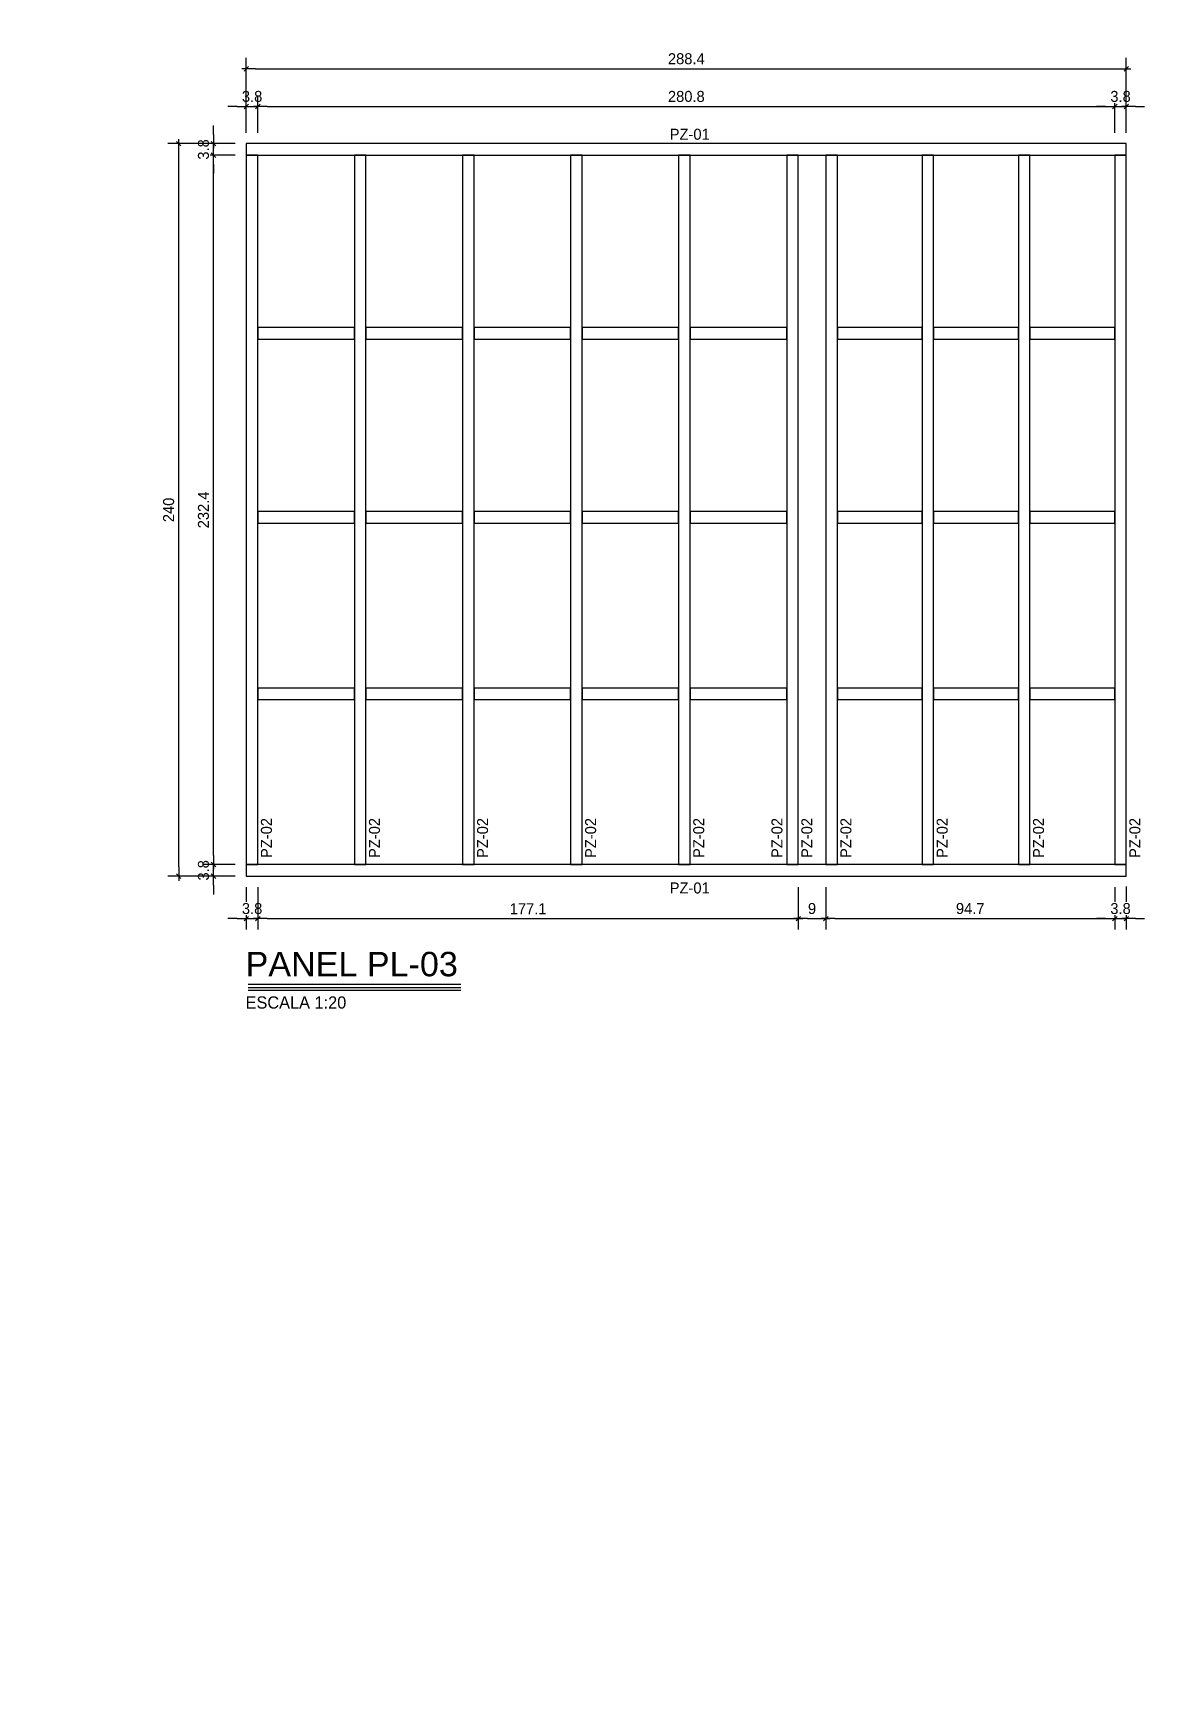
# Model space of a CAD drawing. Header units: millimetres. Extents: x 19458 to 19801, y 4351 to 4752.
# Drawn here: x 19512.06 to 19515.76, y 4502.36 to 4507.75 of the extents above; entities that cross this region are included whole.
import ezdxf
from ezdxf.enums import TextEntityAlignment as Align

# ---------------------------------------------------------------- set-up
doc = ezdxf.new("R2010")
doc.units = ezdxf.units.MM
for name, color, linetype in [('0 @ 0.2', 7, 'Continuous'), ('cotas', 1, 'Continuous'), ('cotas @ 400', 1, 'Continuous'), ('cotas @ 500', 1, 'Continuous'), ('PANELES PARED', 2, 'Continuous'), ('TEXTO @ 0.2', 2, 'Continuous'), ('TEXTOS TITULOS @ 0.2', 3, 'Continuous')]:
    doc.layers.add(name, color=color, linetype=linetype)
doc.styles.add('century gothic', font='GOTHIC.TTF')
doc.styles.add('COTAS SMC', font='GOTHIC.TTF')
doc.styles.add('NOTAS', font='GOTHIC.TTF')
doc.styles.add('SMCtitulos', font='sanss___.ttf')
doc.dimstyles.new('ANOTATIVE 100 SMCONSTRUCCIONES', dxfattribs={"dimscale": 0, "dimtxt": 0.18, "dimasz": 0.15, "dimexe": 0.18, "dimexo": 0.09, "dimgap": 0.1, "dimtad": 1, "dimzin": 0, "dimdsep": 46, "dimtxsty": 'century gothic', "dimblk1": 'FLECHA1', "dimblk2": 'FLECHA1', "dimsah": 1, "dimcen": 0.18, "dimdle": 0.075, "dimclrd": 1, "dimclre": 1, "dimclrt": 2, "dimaunit": 1, "dimadec": 0, "dimazin": 0, "dimtfac": 0.75, "dimtix": 1, "dimtmove": 2, "dimatfit": 3, "dimfxl": 0.09, "dimtvp": 1.5, "dimtfill": 1, "dimtolj": 1, "dimtzin": 0, "dimarcsym": 0})
doc.dimstyles.new('ANOTATIVE CM SMCONSTRUCCIONES', dxfattribs={"dimscale": 0, "dimtxt": 0.18, "dimasz": 0.15, "dimexe": 0.18, "dimexo": 0.18, "dimgap": 0.07, "dimtad": 1, "dimdec": 1, "dimlfac": 100, "dimdsep": 46, "dimtxsty": 'century gothic', "dimblk1": 'FLECHA1', "dimblk2": 'FLECHA1', "dimsah": 1, "dimcen": 0.18, "dimdle": 0.075, "dimclrd": 1, "dimclre": 1, "dimclrt": 2, "dimaunit": 1, "dimadec": 0, "dimazin": 2, "dimtfac": 0.75, "dimtdec": 1, "dimtix": 1, "dimtmove": 2, "dimatfit": 3, "dimfxl": 0.09, "dimtvp": 1.5, "dimtfill": 1, "dimtolj": 1, "dimtzin": 0, "dimarcsym": 0})
doc.dimstyles.new('PIES SMCONSTRUCCIONES', dxfattribs={"dimscale": 0, "dimtxt": 0.18, "dimasz": 0.2, "dimexe": 0.18, "dimexo": 0, "dimgap": 0.1, "dimtad": 1, "dimdec": 0, "dimlfac": 39.370079, "dimzin": 0, "dimdsep": 46, "dimlunit": 4, "dimtxsty": 'COTAS SMC', "dimblk1": 'FLECHA1', "dimblk2": 'FLECHA1', "dimsah": 1, "dimcen": 0.2, "dimdle": 0.075, "dimclrd": 1, "dimclre": 1, "dimclrt": 2, "dimaunit": 1, "dimadec": 0, "dimazin": 0, "dimtfac": 0.75, "dimtdec": 0, "dimtix": 1, "dimtmove": 2, "dimatfit": 3, "dimfxl": 0.09, "dimtvp": 1.5, "dimtfill": 1, "dimtolj": 1, "dimtzin": 0, "dimarcsym": 0})

# ---------------------------------------------------------------- blocks, each defined once
blk = doc.blocks.new('FLECHA1')
at = {"color": 4}
blk.add_line((-0.246176, -0.248081), (0.248081, 0.25), dxfattribs=at)
at = {"color": 1}
blk.add_line((-1, 0), (0.496162, 0), dxfattribs=at)
blk = doc.blocks.new('*D1568')
at = {"layer": 'cotas', "color": 1, "lineweight": -2, "transparency": 16777216}
for p, q in [((19614.326, 4625.8448), (19614.326, 4700.8448)), ((19570.9836, 4550.8448), (19524.326, 4550.8448)), ((19614.326, 4548.4298), (19614.326, 4550.8448)), ((19570.5339, 4548.4298), (19524.326, 4548.4298)), ((19614.326, 4473.4298), (19614.326, 4398.4298))]:
    blk.add_line(p, q, dxfattribs=at)
at = {"layer": 'Defpoints', "color": 0, "transparency": 16777216}
for p in [(19614.326, 4550.8448), (19615.9836, 4550.8448), (19615.5339, 4548.4298)]:
    blk.add_point(p, dxfattribs=at)
at = {"layer": 'cotas', "color": 1, "lineweight": -2, "transparency": 16777216, "xscale": 75, "yscale": 75, "zscale": 75}
for p, rotation in [((19614.326, 4550.8448), 270), ((19614.326, 4548.4298), 90)]:
    blk.add_blockref('FLECHA1', p, dxfattribs=dict(at, rotation=rotation))
at = {"layer": 'cotas', "color": 2, "transparency": 16777216, "insert": (19517.3376, 4549.6373), "char_height": 90, "attachment_point": 5, "rotation": 90, "style": 'century gothic', "bg_fill": 3, "box_fill_scale": 1.1, "bg_fill_color": 256, "bg_fill_true_color": 13158600, "bg_fill_transparency": 0}
blk.add_mtext('\\A1;2.42', dxfattribs=at)
blk = doc.blocks.new('*D1620')
at = {"layer": 'cotas', "color": 1, "lineweight": -2, "transparency": 16777216}
for p, q in [((19614.326, 4610.8448), (19614.326, 4670.8448)), ((19579.9836, 4550.8448), (19542.326, 4550.8448)), ((19614.326, 4548.4298), (19614.326, 4550.8448)), ((19579.5339, 4548.4298), (19542.326, 4548.4298)), ((19614.326, 4488.4298), (19614.326, 4428.4298))]:
    blk.add_line(p, q, dxfattribs=at)
at = {"layer": 'Defpoints', "color": 0, "transparency": 16777216}
for p in [(19614.326, 4550.8448), (19615.9836, 4550.8448), (19615.5339, 4548.4298)]:
    blk.add_point(p, dxfattribs=at)
at = {"layer": 'cotas', "color": 1, "lineweight": -2, "transparency": 16777216, "xscale": 60, "yscale": 60, "zscale": 60}
for p, rotation in [((19614.326, 4550.8448), 270), ((19614.326, 4548.4298), 90)]:
    blk.add_blockref('FLECHA1', p, dxfattribs=dict(at, rotation=rotation))
at = {"layer": 'cotas', "color": 2, "transparency": 16777216, "insert": (19536.7353, 4549.6373), "char_height": 72, "attachment_point": 5, "rotation": 90, "style": 'century gothic', "bg_fill": 3, "box_fill_scale": 1.1, "bg_fill_color": 256, "bg_fill_true_color": 13158600, "bg_fill_transparency": 0}
blk.add_mtext('\\A1;2.42', dxfattribs=at)
blk = doc.blocks.new('*D1623')
at = {"layer": 'cotas', "color": 1, "lineweight": -2, "transparency": 16777216}
for p, q in [((19620.0128, 4651.7533), (19620.0128, 4751.7533)), ((19620.4168, 4551.7533), (19530.0128, 4551.7533)), ((19620.0128, 4550.5333), (19620.0128, 4551.7533)), ((19620.4168, 4550.5333), (19530.0128, 4550.5333)), ((19620.0128, 4450.5333), (19620.0128, 4350.5333))]:
    blk.add_line(p, q, dxfattribs=at)
at = {"layer": 'Defpoints', "color": 0, "transparency": 16777216}
for p in [(19620.0128, 4551.7533), (19620.4168, 4551.7533), (19620.4168, 4550.5333)]:
    blk.add_point(p, dxfattribs=at)
at = {"layer": 'cotas', "color": 1, "lineweight": -2, "transparency": 16777216, "xscale": 100, "yscale": 100, "zscale": 100}
for p, rotation in [((19620.0128, 4551.7533), 270), ((19620.0128, 4550.5333), 90)]:
    blk.add_blockref('FLECHA1', p, dxfattribs=dict(at, rotation=rotation))
at = {"layer": 'cotas', "color": 2, "transparency": 16777216, "insert": (19523.8809, 4551.1433), "char_height": 90, "attachment_point": 5, "rotation": 90, "style": 'COTAS SMC', "bg_fill": 3, "box_fill_scale": 1.1, "bg_fill_color": 256, "bg_fill_true_color": 13158600, "bg_fill_transparency": 0}
blk.add_mtext("\\A1;4'", dxfattribs=at)
blk = doc.blocks.new('PP3')
at = {"layer": 'PANELES PARED'}
for points in [[(19433.3588, 4513.1313), (19433.3588, 4513.0933), (19436.2428, 4513.0933), (19436.2428, 4513.1313)], [(19433.3968, 4513.0933), (19433.3588, 4513.0933), (19433.3588, 4510.7693), (19433.3968, 4510.7693)], [(19433.7509, 4513.0933), (19433.7129, 4513.0933), (19433.7129, 4510.7693), (19433.7509, 4510.7693)], [(19434.1051, 4513.0933), (19434.0671, 4513.0933), (19434.0671, 4510.7693), (19434.1051, 4510.7693)], [(19434.4593, 4513.0933), (19434.4213, 4513.0933), (19434.4213, 4510.7693), (19434.4593, 4510.7693)], [(19434.8136, 4513.0933), (19434.7756, 4513.0933), (19434.7756, 4510.7693), (19434.8136, 4510.7693)], [(19435.1678, 4513.0933), (19435.1298, 4513.0933), (19435.1298, 4510.7693), (19435.1678, 4510.7693)], [(19435.1678, 4513.0933), (19435.2578, 4513.0933), (19435.2578, 4510.7693), (19435.1678, 4510.7693)], [(19435.2958, 4513.0933), (19435.2578, 4513.0933), (19435.2578, 4510.7693), (19435.2958, 4510.7693)], [(19435.6114, 4513.0933), (19435.5734, 4513.0933), (19435.5734, 4510.7693), (19435.6114, 4510.7693)], [(19435.9271, 4513.0933), (19435.8891, 4513.0933), (19435.8891, 4510.7693), (19435.9271, 4510.7693)], [(19436.2428, 4513.0933), (19436.2048, 4513.0933), (19436.2048, 4510.7693), (19436.2428, 4510.7693)], [(19433.3967, 4512.5286), (19433.3967, 4512.4906), (19433.7129, 4512.4906), (19433.7129, 4512.5286)], [(19433.7509, 4512.5286), (19433.7509, 4512.4906), (19434.0671, 4512.4906), (19434.0671, 4512.5286)], [(19434.1051, 4512.5286), (19434.1051, 4512.4906), (19434.4213, 4512.4906), (19434.4213, 4512.5286)], [(19434.4593, 4512.5286), (19434.4593, 4512.4906), (19434.7756, 4512.4906), (19434.7756, 4512.5286)], [(19434.8136, 4512.5286), (19434.8136, 4512.4906), (19435.1298, 4512.4906), (19435.1298, 4512.5286)], [(19435.2958, 4512.5286), (19435.2958, 4512.4906), (19435.5734, 4512.4906), (19435.5734, 4512.5286)], [(19435.6114, 4512.5286), (19435.6114, 4512.4906), (19435.8891, 4512.4906), (19435.8891, 4512.5286)], [(19435.9271, 4512.5286), (19435.9271, 4512.4906), (19436.2048, 4512.4906), (19436.2048, 4512.5286)], [(19433.3967, 4511.9259), (19433.3967, 4511.8879), (19433.7129, 4511.8879), (19433.7129, 4511.9259)], [(19433.7509, 4511.9259), (19433.7509, 4511.8879), (19434.0671, 4511.8879), (19434.0671, 4511.9259)], [(19434.1051, 4511.9259), (19434.1051, 4511.8879), (19434.4213, 4511.8879), (19434.4213, 4511.9259)], [(19434.4593, 4511.9259), (19434.4593, 4511.8879), (19434.7756, 4511.8879), (19434.7756, 4511.9259)], [(19434.8136, 4511.9259), (19434.8136, 4511.8879), (19435.1298, 4511.8879), (19435.1298, 4511.9259)], [(19435.2958, 4511.9259), (19435.2958, 4511.8879), (19435.5734, 4511.8879), (19435.5734, 4511.9259)], [(19435.6114, 4511.9259), (19435.6114, 4511.8879), (19435.8891, 4511.8879), (19435.8891, 4511.9259)], [(19435.9271, 4511.9259), (19435.9271, 4511.8879), (19436.2048, 4511.8879), (19436.2048, 4511.9259)], [(19433.3967, 4511.3476), (19433.3967, 4511.3096), (19433.7129, 4511.3096), (19433.7129, 4511.3476)], [(19433.7509, 4511.3476), (19433.7509, 4511.3096), (19434.0671, 4511.3096), (19434.0671, 4511.3476)], [(19434.1051, 4511.3476), (19434.1051, 4511.3096), (19434.4213, 4511.3096), (19434.4213, 4511.3476)], [(19434.4593, 4511.3476), (19434.4593, 4511.3096), (19434.7756, 4511.3096), (19434.7756, 4511.3476)], [(19434.8136, 4511.3476), (19434.8136, 4511.3096), (19435.1298, 4511.3096), (19435.1298, 4511.3476)], [(19435.2958, 4511.3476), (19435.2958, 4511.3096), (19435.5734, 4511.3096), (19435.5734, 4511.3476)], [(19435.6114, 4511.3476), (19435.6114, 4511.3096), (19435.8891, 4511.3096), (19435.8891, 4511.3476)], [(19435.9271, 4511.3476), (19435.9271, 4511.3096), (19436.2048, 4511.3096), (19436.2048, 4511.3476)], [(19433.3588, 4510.7693), (19433.3588, 4510.7313), (19436.2428, 4510.7313), (19436.2428, 4510.7693)]]:
    blk.add_lwpolyline(points, close=True, dxfattribs=at)
blk = doc.blocks.new('*U46')
at = {"color": 2}
blk.add_line((0, 0.052), (3.483, 0.052), dxfattribs=at)
at = {"color": 250}
blk.add_line((0, 0), (3.483, 0), dxfattribs=at)
at = {"color": 7}
blk.add_line((0, -0.047), (3.483, -0.047), dxfattribs=at)
at = {"color": 0, "linetype": 'ByBlock', "lineweight": -2, "style": 'NOTAS'}
for tag, p in [('1TITLE', (0.027, 1.014)), ('2TITLE', (-0.043, 0.181))]:
    blk.add_attdef(tag, p, '', height=0.3, dxfattribs=at)
blk.add_attdef('SCALE', text='', height=0.18, dxfattribs=at).set_placement((-0.043, -0.148), align=Align.TOP_LEFT)
blk = doc.blocks.new('*D167')
at = {"color": 1, "lineweight": -2, "transparency": 16777216}
for p, q in [((19512.7593, 4507.4233), (19512.7593, 4507.545)), ((19512.7973, 4507.4233), (19512.7973, 4507.545)), ((19512.7293, 4507.509), (19512.6993, 4507.509)), ((19512.7593, 4507.509), (19512.7973, 4507.509)), ((19512.8273, 4507.509), (19512.8573, 4507.509))]:
    blk.add_line(p, q, dxfattribs=at)
at = {"layer": 'Defpoints', "color": 0, "transparency": 16777216}
for p in [(19512.7593, 4507.3873), (19512.7973, 4507.3873)]:
    blk.add_point(p, dxfattribs=at)
at = {"color": 1, "lineweight": -2, "transparency": 16777216, "xscale": 0.03, "yscale": 0.03, "zscale": 0.03}
blk.add_blockref('FLECHA1', (19512.7593, 4507.509), dxfattribs=at)
at = {"color": 1, "lineweight": -2, "transparency": 16777216, "xscale": 0.03, "yscale": 0.03, "zscale": 0.03, "rotation": 180}
blk.add_blockref('FLECHA1', (19512.7973, 4507.509), dxfattribs=at)
at = {"color": 2, "transparency": 16777216, "insert": (19512.7783, 4507.5419), "char_height": 0.036, "attachment_point": 5, "style": 'century gothic', "bg_fill": 3, "box_fill_scale": 1.1, "bg_fill_color": 256, "bg_fill_true_color": 13158600, "bg_fill_transparency": 0}
blk.add_mtext('\\A1;3.8', dxfattribs=at)
at = {"layer": 'Defpoints', "color": 0, "transparency": 16777216}
blk.add_point((19512.7973, 4507.509), dxfattribs=at)
blk = doc.blocks.new('*D168')
at = {"color": 1, "lineweight": -2, "transparency": 16777216}
for p, q in [((19512.7973, 4507.4233), (19512.7973, 4507.545)), ((19515.6053, 4507.4233), (19515.6053, 4507.545)), ((19512.8273, 4507.509), (19515.5753, 4507.509))]:
    blk.add_line(p, q, dxfattribs=at)
at = {"layer": 'Defpoints', "color": 0, "transparency": 16777216}
for p in [(19515.6053, 4507.509), (19512.7973, 4507.3873), (19515.6053, 4507.3873)]:
    blk.add_point(p, dxfattribs=at)
at = {"color": 1, "lineweight": -2, "transparency": 16777216, "xscale": 0.03, "yscale": 0.03, "zscale": 0.03, "rotation": 180}
blk.add_blockref('FLECHA1', (19512.7973, 4507.509), dxfattribs=at)
at = {"color": 1, "lineweight": -2, "transparency": 16777216, "xscale": 0.03, "yscale": 0.03, "zscale": 0.03}
blk.add_blockref('FLECHA1', (19515.6053, 4507.509), dxfattribs=at)
at = {"color": 2, "transparency": 16777216, "insert": (19514.2013, 4507.5419), "char_height": 0.036, "attachment_point": 5, "style": 'century gothic', "bg_fill": 3, "box_fill_scale": 1.1, "bg_fill_color": 256, "bg_fill_true_color": 13158600, "bg_fill_transparency": 0}
blk.add_mtext('\\A1;280.8', dxfattribs=at)
blk = doc.blocks.new('*D166')
at = {"color": 1, "lineweight": -2, "transparency": 16777216}
for p, q in [((19515.6053, 4507.4233), (19515.6053, 4507.545)), ((19515.6433, 4507.4233), (19515.6433, 4507.545)), ((19515.5753, 4507.509), (19515.5453, 4507.509)), ((19515.6053, 4507.509), (19515.6433, 4507.509)), ((19515.6733, 4507.509), (19515.7033, 4507.509))]:
    blk.add_line(p, q, dxfattribs=at)
at = {"layer": 'Defpoints', "color": 0, "transparency": 16777216}
for p in [(19515.6053, 4507.3873), (19515.6433, 4507.3873)]:
    blk.add_point(p, dxfattribs=at)
at = {"color": 1, "lineweight": -2, "transparency": 16777216, "xscale": 0.03, "yscale": 0.03, "zscale": 0.03}
blk.add_blockref('FLECHA1', (19515.6053, 4507.509), dxfattribs=at)
at = {"color": 1, "lineweight": -2, "transparency": 16777216, "xscale": 0.03, "yscale": 0.03, "zscale": 0.03, "rotation": 180}
blk.add_blockref('FLECHA1', (19515.6433, 4507.509), dxfattribs=at)
at = {"color": 2, "transparency": 16777216, "insert": (19515.6243, 4507.5419), "char_height": 0.036, "attachment_point": 5, "style": 'century gothic', "bg_fill": 3, "box_fill_scale": 1.1, "bg_fill_color": 256, "bg_fill_true_color": 13158600, "bg_fill_transparency": 0}
blk.add_mtext('\\A1;3.8', dxfattribs=at)
at = {"layer": 'Defpoints', "color": 0, "transparency": 16777216}
blk.add_point((19515.6433, 4507.509), dxfattribs=at)
blk = doc.blocks.new('*D169')
at = {"color": 1, "lineweight": -2, "transparency": 16777216}
for p, q in [((19512.7593, 4507.4233), (19512.7593, 4507.6685)), ((19515.6433, 4507.4233), (19515.6433, 4507.6685)), ((19512.7893, 4507.6325), (19515.6133, 4507.6325))]:
    blk.add_line(p, q, dxfattribs=at)
at = {"layer": 'Defpoints', "color": 0, "transparency": 16777216}
for p in [(19515.6433, 4507.6325), (19512.7593, 4507.3873), (19515.6433, 4507.3873)]:
    blk.add_point(p, dxfattribs=at)
at = {"color": 1, "lineweight": -2, "transparency": 16777216, "xscale": 0.03, "yscale": 0.03, "zscale": 0.03, "rotation": 180}
blk.add_blockref('FLECHA1', (19512.7593, 4507.6325), dxfattribs=at)
at = {"color": 1, "lineweight": -2, "transparency": 16777216, "xscale": 0.03, "yscale": 0.03, "zscale": 0.03}
blk.add_blockref('FLECHA1', (19515.6433, 4507.6325), dxfattribs=at)
at = {"color": 2, "transparency": 16777216, "insert": (19514.2013, 4507.6654), "char_height": 0.036, "attachment_point": 5, "style": 'century gothic', "bg_fill": 3, "box_fill_scale": 1.1, "bg_fill_color": 256, "bg_fill_true_color": 13158600, "bg_fill_transparency": 0}
blk.add_mtext('\\A1;288.4', dxfattribs=at)
blk = doc.blocks.new('*D174')
at = {"color": 1, "lineweight": -2, "transparency": 16777216}
for p, q in [((19512.6519, 4505.0553), (19512.6519, 4505.0853)), ((19512.7233, 4505.0253), (19512.6159, 4505.0253)), ((19512.6519, 4504.9873), (19512.6519, 4505.0253)), ((19512.7233, 4504.9873), (19512.6159, 4504.9873)), ((19512.6519, 4504.9573), (19512.6519, 4504.9273))]:
    blk.add_line(p, q, dxfattribs=at)
at = {"layer": 'Defpoints', "color": 0, "transparency": 16777216}
for p in [(19512.7593, 4505.0253), (19512.7593, 4504.9873)]:
    blk.add_point(p, dxfattribs=at)
at = {"color": 1, "lineweight": -2, "transparency": 16777216, "xscale": 0.03, "yscale": 0.03, "zscale": 0.03}
for p, rotation in [((19512.6519, 4505.0253), 270), ((19512.6519, 4504.9873), 90)]:
    blk.add_blockref('FLECHA1', p, dxfattribs=dict(at, rotation=rotation))
at = {"color": 2, "transparency": 16777216, "insert": (19512.619, 4505.0063), "char_height": 0.036, "attachment_point": 5, "rotation": 90, "style": 'century gothic', "bg_fill": 3, "box_fill_scale": 1.1, "bg_fill_color": 256, "bg_fill_true_color": 13158600, "bg_fill_transparency": 0}
blk.add_mtext('\\A1;3.8', dxfattribs=at)
at = {"layer": 'Defpoints', "color": 0, "transparency": 16777216}
blk.add_point((19512.6519, 4505.0253), dxfattribs=at)
blk = doc.blocks.new('*D171')
at = {"color": 1, "lineweight": -2, "transparency": 16777216}
for p, q in [((19512.7233, 4507.3493), (19512.6159, 4507.3493)), ((19512.6519, 4505.0553), (19512.6519, 4507.3193)), ((19512.7233, 4505.0253), (19512.6159, 4505.0253))]:
    blk.add_line(p, q, dxfattribs=at)
at = {"layer": 'Defpoints', "color": 0, "transparency": 16777216}
for p in [(19512.6519, 4507.3493), (19512.7593, 4507.3493), (19512.7593, 4505.0253)]:
    blk.add_point(p, dxfattribs=at)
at = {"color": 1, "lineweight": -2, "transparency": 16777216, "xscale": 0.03, "yscale": 0.03, "zscale": 0.03}
for p, rotation in [((19512.6519, 4507.3493), 90), ((19512.6519, 4505.0253), 270)]:
    blk.add_blockref('FLECHA1', p, dxfattribs=dict(at, rotation=rotation))
at = {"color": 2, "transparency": 16777216, "insert": (19512.619, 4506.1873), "char_height": 0.036, "attachment_point": 5, "rotation": 90, "style": 'century gothic', "bg_fill": 3, "box_fill_scale": 1.1, "bg_fill_color": 256, "bg_fill_true_color": 13158600, "bg_fill_transparency": 0}
blk.add_mtext('\\A1;232.4', dxfattribs=at)
blk = doc.blocks.new('*D172')
at = {"color": 1, "lineweight": -2, "transparency": 16777216}
for p, q in [((19512.6519, 4507.4173), (19512.6519, 4507.4473)), ((19512.7233, 4507.3873), (19512.6159, 4507.3873)), ((19512.6519, 4507.3493), (19512.6519, 4507.3873)), ((19512.7233, 4507.3493), (19512.6159, 4507.3493)), ((19512.6519, 4507.3193), (19512.6519, 4507.2893))]:
    blk.add_line(p, q, dxfattribs=at)
at = {"layer": 'Defpoints', "color": 0, "transparency": 16777216}
for p in [(19512.7593, 4507.3873), (19512.7593, 4507.3493)]:
    blk.add_point(p, dxfattribs=at)
at = {"color": 1, "lineweight": -2, "transparency": 16777216, "xscale": 0.03, "yscale": 0.03, "zscale": 0.03}
for p, rotation in [((19512.6519, 4507.3873), 270), ((19512.6519, 4507.3493), 90)]:
    blk.add_blockref('FLECHA1', p, dxfattribs=dict(at, rotation=rotation))
at = {"color": 2, "transparency": 16777216, "insert": (19512.619, 4507.3683), "char_height": 0.036, "attachment_point": 5, "rotation": 90, "style": 'century gothic', "bg_fill": 3, "box_fill_scale": 1.1, "bg_fill_color": 256, "bg_fill_true_color": 13158600, "bg_fill_transparency": 0}
blk.add_mtext('\\A1;3.8', dxfattribs=at)
at = {"layer": 'Defpoints', "color": 0, "transparency": 16777216}
blk.add_point((19512.6519, 4507.3873), dxfattribs=at)
blk = doc.blocks.new('*D173')
at = {"color": 1, "lineweight": -2, "transparency": 16777216}
for p, q in [((19512.7233, 4507.3873), (19512.5018, 4507.3873)), ((19512.5378, 4505.0173), (19512.5378, 4507.3573)), ((19512.7233, 4504.9873), (19512.5018, 4504.9873))]:
    blk.add_line(p, q, dxfattribs=at)
at = {"layer": 'Defpoints', "color": 0, "transparency": 16777216}
for p in [(19512.5378, 4507.3873), (19512.7593, 4507.3873), (19512.7593, 4504.9873)]:
    blk.add_point(p, dxfattribs=at)
at = {"color": 1, "lineweight": -2, "transparency": 16777216, "xscale": 0.03, "yscale": 0.03, "zscale": 0.03}
for p, rotation in [((19512.5378, 4507.3873), 90), ((19512.5378, 4504.9873), 270)]:
    blk.add_blockref('FLECHA1', p, dxfattribs=dict(at, rotation=rotation))
at = {"color": 2, "transparency": 16777216, "insert": (19512.5049, 4506.1873), "char_height": 0.036, "attachment_point": 5, "rotation": 90, "style": 'century gothic', "bg_fill": 3, "box_fill_scale": 1.1, "bg_fill_color": 256, "bg_fill_true_color": 13158600, "bg_fill_transparency": 0}
blk.add_mtext('\\A1;240', dxfattribs=at)
blk = doc.blocks.new('*D175')
at = {"color": 1, "lineweight": -2, "transparency": 16777216}
for p, q in [((19512.7593, 4504.9513), (19512.7593, 4504.8121)), ((19512.7973, 4504.9513), (19512.7973, 4504.8121)), ((19512.7293, 4504.8481), (19512.6993, 4504.8481)), ((19512.7593, 4504.8481), (19512.7973, 4504.8481)), ((19512.8273, 4504.8481), (19512.8573, 4504.8481))]:
    blk.add_line(p, q, dxfattribs=at)
at = {"layer": 'Defpoints', "color": 0, "transparency": 16777216}
for p in [(19512.7593, 4504.9873), (19512.7973, 4504.9873)]:
    blk.add_point(p, dxfattribs=at)
at = {"color": 1, "lineweight": -2, "transparency": 16777216, "xscale": 0.03, "yscale": 0.03, "zscale": 0.03}
blk.add_blockref('FLECHA1', (19512.7593, 4504.8481), dxfattribs=at)
at = {"color": 1, "lineweight": -2, "transparency": 16777216, "xscale": 0.03, "yscale": 0.03, "zscale": 0.03, "rotation": 180}
blk.add_blockref('FLECHA1', (19512.7973, 4504.8481), dxfattribs=at)
at = {"color": 2, "transparency": 16777216, "insert": (19512.7783, 4504.881), "char_height": 0.036, "attachment_point": 5, "style": 'century gothic', "bg_fill": 3, "box_fill_scale": 1.1, "bg_fill_color": 256, "bg_fill_true_color": 13158600, "bg_fill_transparency": 0}
blk.add_mtext('\\A1;3.8', dxfattribs=at)
at = {"layer": 'Defpoints', "color": 0, "transparency": 16777216}
blk.add_point((19512.7973, 4504.8481), dxfattribs=at)
blk = doc.blocks.new('*D176')
at = {"color": 1, "lineweight": -2, "transparency": 16777216}
for p, q in [((19512.7973, 4504.9513), (19512.7973, 4504.8121)), ((19514.5683, 4504.9513), (19514.5683, 4504.8121)), ((19512.8273, 4504.8481), (19514.5383, 4504.8481))]:
    blk.add_line(p, q, dxfattribs=at)
at = {"layer": 'Defpoints', "color": 0, "transparency": 16777216}
for p in [(19512.7973, 4504.9873), (19514.5683, 4504.9873), (19514.5683, 4504.8481)]:
    blk.add_point(p, dxfattribs=at)
at = {"color": 1, "lineweight": -2, "transparency": 16777216, "xscale": 0.03, "yscale": 0.03, "zscale": 0.03, "rotation": 180}
blk.add_blockref('FLECHA1', (19512.7973, 4504.8481), dxfattribs=at)
at = {"color": 1, "lineweight": -2, "transparency": 16777216, "xscale": 0.03, "yscale": 0.03, "zscale": 0.03}
blk.add_blockref('FLECHA1', (19514.5683, 4504.8481), dxfattribs=at)
at = {"color": 2, "transparency": 16777216, "insert": (19513.6828, 4504.8805), "char_height": 0.036, "attachment_point": 5, "style": 'century gothic', "bg_fill": 3, "box_fill_scale": 1.1, "bg_fill_color": 256, "bg_fill_true_color": 13158600, "bg_fill_transparency": 0}
blk.add_mtext('\\A1;177.1', dxfattribs=at)
blk = doc.blocks.new('*D177')
at = {"color": 1, "lineweight": -2, "transparency": 16777216}
for p, q in [((19514.5683, 4504.9513), (19514.5683, 4504.8121)), ((19514.6583, 4504.9513), (19514.6583, 4504.8121)), ((19514.5983, 4504.8481), (19514.6283, 4504.8481))]:
    blk.add_line(p, q, dxfattribs=at)
at = {"layer": 'Defpoints', "color": 0, "transparency": 16777216}
for p in [(19514.5683, 4504.9873), (19514.6583, 4504.9873)]:
    blk.add_point(p, dxfattribs=at)
at = {"color": 1, "lineweight": -2, "transparency": 16777216, "xscale": 0.03, "yscale": 0.03, "zscale": 0.03, "rotation": 180}
blk.add_blockref('FLECHA1', (19514.5683, 4504.8481), dxfattribs=at)
at = {"color": 1, "lineweight": -2, "transparency": 16777216, "xscale": 0.03, "yscale": 0.03, "zscale": 0.03}
blk.add_blockref('FLECHA1', (19514.6583, 4504.8481), dxfattribs=at)
at = {"color": 2, "transparency": 16777216, "insert": (19514.6133, 4504.881), "char_height": 0.036, "attachment_point": 5, "style": 'century gothic', "bg_fill": 3, "box_fill_scale": 1.1, "bg_fill_color": 256, "bg_fill_true_color": 13158600, "bg_fill_transparency": 0}
blk.add_mtext('\\A1;9', dxfattribs=at)
at = {"layer": 'Defpoints', "color": 0, "transparency": 16777216}
blk.add_point((19514.6583, 4504.8481), dxfattribs=at)
blk = doc.blocks.new('*D178')
at = {"color": 1, "lineweight": -2, "transparency": 16777216}
for p, q in [((19514.6583, 4504.9513), (19514.6583, 4504.8121)), ((19515.6053, 4504.9513), (19515.6053, 4504.8121)), ((19514.6883, 4504.8481), (19515.5753, 4504.8481))]:
    blk.add_line(p, q, dxfattribs=at)
at = {"layer": 'Defpoints', "color": 0, "transparency": 16777216}
for p in [(19514.6583, 4504.9873), (19515.6053, 4504.9873), (19515.6053, 4504.8481)]:
    blk.add_point(p, dxfattribs=at)
at = {"color": 1, "lineweight": -2, "transparency": 16777216, "xscale": 0.03, "yscale": 0.03, "zscale": 0.03, "rotation": 180}
blk.add_blockref('FLECHA1', (19514.6583, 4504.8481), dxfattribs=at)
at = {"color": 1, "lineweight": -2, "transparency": 16777216, "xscale": 0.03, "yscale": 0.03, "zscale": 0.03}
blk.add_blockref('FLECHA1', (19515.6053, 4504.8481), dxfattribs=at)
at = {"color": 2, "transparency": 16777216, "insert": (19515.1318, 4504.881), "char_height": 0.036, "attachment_point": 5, "style": 'century gothic', "bg_fill": 3, "box_fill_scale": 1.1, "bg_fill_color": 256, "bg_fill_true_color": 13158600, "bg_fill_transparency": 0}
blk.add_mtext('\\A1;94.7', dxfattribs=at)
blk = doc.blocks.new('*D179')
at = {"color": 1, "lineweight": -2, "transparency": 16777216}
for p, q in [((19515.6053, 4504.9513), (19515.6053, 4504.8121)), ((19515.6433, 4504.9533), (19515.6433, 4504.8121)), ((19515.5753, 4504.8481), (19515.5453, 4504.8481)), ((19515.6053, 4504.8481), (19515.6433, 4504.8481)), ((19515.6733, 4504.8481), (19515.7033, 4504.8481))]:
    blk.add_line(p, q, dxfattribs=at)
at = {"layer": 'Defpoints', "color": 0, "transparency": 16777216}
for p in [(19515.6053, 4504.9873), (19515.6433, 4504.9893)]:
    blk.add_point(p, dxfattribs=at)
at = {"color": 1, "lineweight": -2, "transparency": 16777216, "xscale": 0.03, "yscale": 0.03, "zscale": 0.03}
blk.add_blockref('FLECHA1', (19515.6053, 4504.8481), dxfattribs=at)
at = {"color": 1, "lineweight": -2, "transparency": 16777216, "xscale": 0.03, "yscale": 0.03, "zscale": 0.03, "rotation": 180}
blk.add_blockref('FLECHA1', (19515.6433, 4504.8481), dxfattribs=at)
at = {"color": 2, "transparency": 16777216, "insert": (19515.6243, 4504.881), "char_height": 0.036, "attachment_point": 5, "style": 'century gothic', "bg_fill": 3, "box_fill_scale": 1.1, "bg_fill_color": 256, "bg_fill_true_color": 13158600, "bg_fill_transparency": 0}
blk.add_mtext('\\A1;3.8', dxfattribs=at)
at = {"layer": 'Defpoints', "color": 0, "transparency": 16777216}
blk.add_point((19515.6433, 4504.8481), dxfattribs=at)
blk = doc.blocks.new('*U1729')
at = {"layer": 'cotas @ 500'}
dim = blk.add_linear_dim(base=(19614.3260382735, 4550.8448237801), p1=(19615.5338597089, 4548.4298237801), p2=(19615.9836080801, 4550.8448237801), angle=90, dimstyle='ANOTATIVE 100 SMCONSTRUCCIONES', override={"dimscale": 500, "dimtix": 1, "dimtofl": 1, "dimtmove": 1, "dimatfit": 1}, dxfattribs=at)
dim.commit()
dim.dimension.update_dxf_attribs({"geometry": '*D1568', "text_midpoint": (19517.3375950376, 4549.6373237801)})
at = {"layer": 'cotas @ 400'}
dim = blk.add_linear_dim(base=(19614.3260382735, 4550.8448237801), p1=(19615.5338597089, 4548.4298237801), p2=(19615.9836080801, 4550.8448237801), angle=90, dimstyle='ANOTATIVE 100 SMCONSTRUCCIONES', override={"dimscale": 400, "dimtix": 1, "dimtofl": 1, "dimtmove": 1, "dimatfit": 1}, dxfattribs=at)
dim.commit()
dim.dimension.update_dxf_attribs({"geometry": '*D1620', "text_midpoint": (19536.7352836848, 4549.6373237801)})
blk = doc.blocks.new('*U1731')
at = {"layer": 'cotas @ 500'}
dim = blk.add_linear_dim(base=(19620.0128, 4551.7533), p1=(19620.4168, 4550.5333), p2=(19620.4168, 4551.7533), angle=90, dimstyle='PIES SMCONSTRUCCIONES', override={"dimscale": 500, "dimtix": 1, "dimtofl": 1, "dimtmove": 2, "dimatfit": 3}, dxfattribs=at)
dim.commit()
dim.dimension.update_dxf_attribs({"geometry": '*D1623', "text_midpoint": (19523.8809, 4551.1433)})

msp = doc.modelspace()

# ---------------------------------------------------------------- block references
at = {"layer": 'cotas'}
msp.add_blockref('*U1729', (0, 0), dxfattribs=at)

# ---------------------------------------------------------------- next in the draw order: block references
msp.add_blockref('*U1731', (0, 0), dxfattribs=at)

# ---------------------------------------------------------------- next in the draw order: block references
msp.add_blockref('PP3', (79.4005, -5.744))
at = {"layer": 'TEXTOS TITULOS @ 0.2'}
ref = msp.add_blockref('*U46', (19512.7655, 4504.6229), dxfattribs=dict(at, xscale=0.2, yscale=0.2, zscale=0.2))
ref.add_attrib('2TITLE', 'PANEL PL-03', (19512.7569, 4504.6592), dxfattribs={"layer": '0', "color": 0, "linetype": 'ByBlock', "lineweight": -2, "height": 0.08, "style": 'SMCtitulos'})
ref.add_attrib('SCALE', 'ESCALA 1:20', dxfattribs={"layer": '0', "color": 0, "linetype": 'ByBlock', "lineweight": -2, "height": 0.04, "style": 'NOTAS'}).set_placement((19512.7569, 4504.5934), align=Align.TOP_LEFT)

# ---------------------------------------------------------------- next in the draw order: texts
at = {"layer": 'TEXTO @ 0.2', "color": 2, "char_height": 0.036, "width": 0.095414, "attachment_point": 1, "rotation": 90, "style": 'century gothic'}
for insert in [(19512.8072, 4505.0468), (19513.1613, 4505.0468), (19513.5155, 4505.0468), (19513.8697, 4505.0468), (19514.224, 4505.0468), (19514.4804, 4505.0468), (19514.5782, 4505.0468), (19514.7062, 4505.0468), (19515.0218, 4505.0468), (19515.3375, 4505.0468), (19515.6532, 4505.0468)]:
    msp.add_mtext('PZ-02 ', dxfattribs=dict(at, insert=insert))

# ---------------------------------------------------------------- next in the draw order: dimensions: what is measured, and where the dimension line sits
at = {"layer": '0 @ 0.2'}
dim = msp.add_linear_dim(base=(19512.7973, 4507.509), p1=(19512.7593, 4507.3873), p2=(19512.7973, 4507.3873), dimstyle='ANOTATIVE CM SMCONSTRUCCIONES', override={"dimscale": 0.2, "dimtix": 1, "dimtofl": 1, "dimtmove": 2, "dimatfit": 3}, dxfattribs=at)
dim.commit()
dim.dimension.update_dxf_attribs({"geometry": '*D167', "text_midpoint": (19512.7783, 4507.5419)})
dim = msp.add_linear_dim(base=(19512.6519, 4505.0253), p1=(19512.7593, 4504.9873), p2=(19512.7593, 4505.0253), angle=90, dimstyle='ANOTATIVE CM SMCONSTRUCCIONES', override={"dimscale": 0.2, "dimtix": 1, "dimtofl": 1, "dimtmove": 2, "dimatfit": 3}, dxfattribs=at)
dim.commit()
dim.dimension.update_dxf_attribs({"geometry": '*D174', "text_midpoint": (19512.619, 4505.0063)})

# ---------------------------------------------------------------- next in the draw order: dimensions: what is measured, and where the dimension line sits
dim = msp.add_linear_dim(base=(19515.6053, 4507.509), p1=(19512.7973, 4507.3873), p2=(19515.6053, 4507.3873), dimstyle='ANOTATIVE CM SMCONSTRUCCIONES', override={"dimscale": 0.2, "dimtix": 1, "dimtofl": 1, "dimtmove": 2, "dimatfit": 3}, dxfattribs=at)
dim.commit()
dim.dimension.update_dxf_attribs({"geometry": '*D168', "text_midpoint": (19514.2013, 4507.5419)})

# ---------------------------------------------------------------- next in the draw order: dimensions: what is measured, and where the dimension line sits
dim = msp.add_linear_dim(base=(19515.6433, 4507.509), p1=(19515.6053, 4507.3873), p2=(19515.6433, 4507.3873), dimstyle='ANOTATIVE CM SMCONSTRUCCIONES', override={"dimscale": 0.2, "dimtix": 1, "dimtofl": 1, "dimtmove": 2, "dimatfit": 3}, dxfattribs=at)
dim.commit()
dim.dimension.update_dxf_attribs({"geometry": '*D166', "text_midpoint": (19515.6243, 4507.5419)})

# ---------------------------------------------------------------- next in the draw order: dimensions: what is measured, and where the dimension line sits
dim = msp.add_linear_dim(base=(19515.6433, 4507.6325), p1=(19512.7593, 4507.3873), p2=(19515.6433, 4507.3873), dimstyle='ANOTATIVE CM SMCONSTRUCCIONES', override={"dimscale": 0.2, "dimtix": 1, "dimtofl": 1, "dimtmove": 2, "dimatfit": 3}, dxfattribs=at)
dim.commit()
dim.dimension.update_dxf_attribs({"geometry": '*D169', "text_midpoint": (19514.2013, 4507.6654)})

# ---------------------------------------------------------------- next in the draw order: texts
at = {"layer": 'TEXTO @ 0.2', "color": 2, "insert": (19514.1469, 4507.4362), "char_height": 0.036, "width": 0.095414, "attachment_point": 1, "style": 'century gothic'}
msp.add_mtext('PZ-01 ', dxfattribs=at)

# ---------------------------------------------------------------- next in the draw order: dimensions: what is measured, and where the dimension line sits
at = {"layer": '0 @ 0.2'}
dim = msp.add_linear_dim(base=(19512.6519, 4507.3493), p1=(19512.7593, 4505.0253), p2=(19512.7593, 4507.3493), angle=90, dimstyle='ANOTATIVE CM SMCONSTRUCCIONES', override={"dimscale": 0.2, "dimtix": 1, "dimtofl": 1, "dimtmove": 2, "dimatfit": 3}, dxfattribs=at)
dim.commit()
dim.dimension.update_dxf_attribs({"geometry": '*D171', "text_midpoint": (19512.619, 4506.1873)})

# ---------------------------------------------------------------- next in the draw order: dimensions: what is measured, and where the dimension line sits
dim = msp.add_linear_dim(base=(19512.6519, 4507.3873), p1=(19512.7593, 4507.3493), p2=(19512.7593, 4507.3873), angle=90, dimstyle='ANOTATIVE CM SMCONSTRUCCIONES', override={"dimscale": 0.2, "dimtix": 1, "dimtofl": 1, "dimtmove": 2, "dimatfit": 3}, dxfattribs=at)
dim.commit()
dim.dimension.update_dxf_attribs({"geometry": '*D172', "text_midpoint": (19512.619, 4507.3683)})

# ---------------------------------------------------------------- next in the draw order: dimensions: what is measured, and where the dimension line sits
dim = msp.add_linear_dim(base=(19512.5378, 4507.3873), p1=(19512.7593, 4504.9873), p2=(19512.7593, 4507.3873), angle=90, dimstyle='ANOTATIVE CM SMCONSTRUCCIONES', override={"dimscale": 0.2, "dimtix": 1, "dimtofl": 1, "dimtmove": 2, "dimatfit": 3}, dxfattribs=at)
dim.commit()
dim.dimension.update_dxf_attribs({"geometry": '*D173', "text_midpoint": (19512.5049, 4506.1873)})

# ---------------------------------------------------------------- next in the draw order: dimensions: what is measured, and where the dimension line sits
dim = msp.add_linear_dim(base=(19512.7973, 4504.8481), p1=(19512.7593, 4504.9873), p2=(19512.7973, 4504.9873), dimstyle='ANOTATIVE CM SMCONSTRUCCIONES', override={"dimscale": 0.2, "dimtix": 1, "dimtofl": 1, "dimtmove": 2, "dimatfit": 3}, dxfattribs=at)
dim.commit()
dim.dimension.update_dxf_attribs({"geometry": '*D175', "text_midpoint": (19512.7783, 4504.881)})

# ---------------------------------------------------------------- next in the draw order: dimensions: what is measured, and where the dimension line sits
dim = msp.add_linear_dim(base=(19514.5683, 4504.8481), p1=(19512.7973, 4504.9873), p2=(19514.5683, 4504.9873), dimstyle='ANOTATIVE CM SMCONSTRUCCIONES', override={"dimscale": 0.2, "dimtix": 1, "dimtofl": 1, "dimtmove": 2, "dimatfit": 3}, dxfattribs=at)
dim.commit()
dim.dimension.update_dxf_attribs({"geometry": '*D176', "text_midpoint": (19513.6828, 4504.8805)})

# ---------------------------------------------------------------- next in the draw order: texts
at = {"layer": 'TEXTO @ 0.2', "color": 2, "insert": (19514.1469, 4504.9667), "char_height": 0.036, "width": 0.095414, "attachment_point": 1, "style": 'century gothic'}
msp.add_mtext('PZ-01 ', dxfattribs=at)

# ---------------------------------------------------------------- next in the draw order: dimensions: what is measured, and where the dimension line sits
at = {"layer": '0 @ 0.2'}
dim = msp.add_linear_dim(base=(19514.6583, 4504.8481), p1=(19514.5683, 4504.9873), p2=(19514.6583, 4504.9873), dimstyle='ANOTATIVE CM SMCONSTRUCCIONES', override={"dimscale": 0.2, "dimtix": 1, "dimtofl": 1, "dimtmove": 2, "dimatfit": 3}, dxfattribs=at)
dim.commit()
dim.dimension.update_dxf_attribs({"geometry": '*D177', "text_midpoint": (19514.6133, 4504.881)})

# ---------------------------------------------------------------- next in the draw order: dimensions: what is measured, and where the dimension line sits
dim = msp.add_linear_dim(base=(19515.6053, 4504.8481), p1=(19514.6583, 4504.9873), p2=(19515.6053, 4504.9873), dimstyle='ANOTATIVE CM SMCONSTRUCCIONES', override={"dimscale": 0.2, "dimtix": 1, "dimtofl": 1, "dimtmove": 2, "dimatfit": 3}, dxfattribs=at)
dim.commit()
dim.dimension.update_dxf_attribs({"geometry": '*D178', "text_midpoint": (19515.1318, 4504.881)})

# ---------------------------------------------------------------- next in the draw order: dimensions: what is measured, and where the dimension line sits
dim = msp.add_linear_dim(base=(19515.6433, 4504.8481), p1=(19515.6053, 4504.9873), p2=(19515.6433, 4504.9893), dimstyle='ANOTATIVE CM SMCONSTRUCCIONES', override={"dimscale": 0.2, "dimtix": 1, "dimtofl": 1, "dimtmove": 2, "dimatfit": 3}, dxfattribs=at)
dim.commit()
dim.dimension.update_dxf_attribs({"geometry": '*D179', "text_midpoint": (19515.6243, 4504.881)})

doc.saveas('drawing.dxf')
